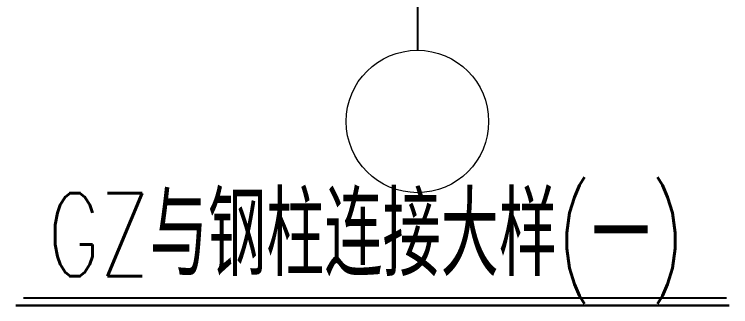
# Model space of a CAD drawing. Header units: millimetres. Extents: x 4533265 to 4958735, y 18976699 to 19555898.
# Drawn here: x 4580526 to 4590723, y 19343036 to 19347199 of the extents above; entities that cross this region are included whole.
import ezdxf

# ---------------------------------------------------------------- set-up
doc = ezdxf.new("R2010")
doc.units = ezdxf.units.MM
doc.header["$LTSCALE"] = 1000
doc.header["$MEASUREMENT"] = 0
doc.linetypes.add('CENTER2', pattern=[28.575, 19.05, -3.175, 3.175, -3.175])
doc.layers.add('尺寸线', color=7, linetype='Continuous', lineweight=13)
doc.styles.add('Z10', font='romans.shx', dxfattribs={"width": 0.7, "height": 1000, "bigfont": 'hztxt.shx'})

# ---------------------------------------------------------------- blocks, each defined once
blk = doc.blocks.new('Z11')
at = {"color": 1, "linetype": 'CENTER2', "ltscale": 0.1}
blk.add_line((-109499.2, 774705.2), (-109499.2, 770813.3), dxfattribs=at)
blk.add_line((-112817.7, 768726.2), (-106896.9, 768726.2))
at = {"const_width": 20}
blk.add_lwpolyline([(-112884.1, 768662.9), (-106870.4, 768662.9)], dxfattribs=at)
at = {"layer": '尺寸线', "color": 4}
blk.add_circle((-109499.2, 770213.3), 600, dxfattribs=at)
at = {"color": 7, "linetype": 'ByBlock', "insert": (-109929.5, 769143.1), "char_height": 700, "attachment_point": 5, "style": 'Z10'}
blk.add_mtext('GZ与钢柱连接大样(一)', dxfattribs=at)

msp = doc.modelspace()

# ---------------------------------------------------------------- block references
at = {"xscale": 1.689999997615814, "yscale": 1.690000001341105, "zscale": 1.69}
msp.add_blockref('Z11', (4771317.2, 18044013), dxfattribs=at)

doc.saveas('drawing.dxf')
